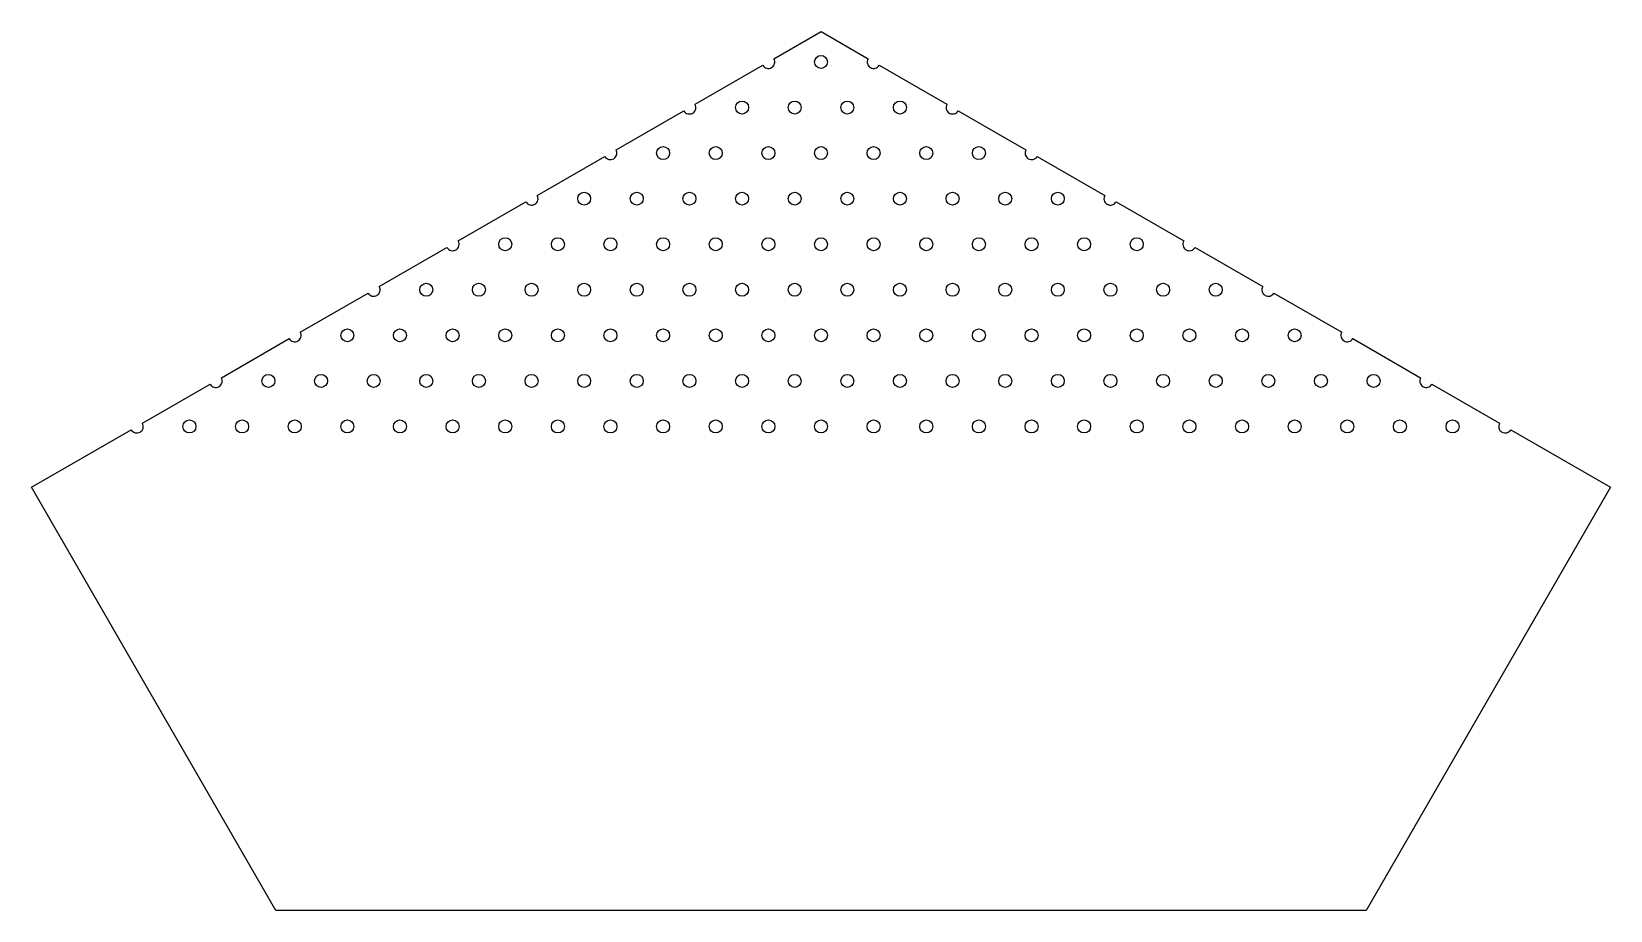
# Model space of a CAD drawing. Extents: x -225 to 225, y -251 to 0.
import ezdxf

# ---------------------------------------------------------------- set-up
doc = ezdxf.new("R2010")
doc.units = 0
doc.layers.add('VISIBLE', color=7, linetype='CONTINUOUS')

msp = doc.modelspace()

# ---------------------------------------------------------------- linework, layer by layer
at = {"layer": 'VISIBLE'}
for p, q in [((-13.4, -7.74), (0, 0)), ((0, 0), (13.4, -7.74)), ((-35.9, -20.73), (-16.6, -9.59)), ((16.6, -9.59), (35.9, -20.73)), ((-58.4, -33.72), (-39.1, -22.58)), ((39.1, -22.58), (58.4, -33.72)), ((-80.9, -46.71), (-61.6, -35.57)), ((61.6, -35.57), (80.9, -46.71)), ((-103.4, -59.7), (-84.1, -48.56)), ((84.1, -48.56), (103.4, -59.7)), ((-125.9, -72.69), (-106.6, -61.55)), ((106.6, -61.55), (125.9, -72.69)), ((-148.4, -85.68), (-129.1, -74.54)), ((129.1, -74.54), (148.4, -85.68)), ((-170.9, -98.67), (-151.6, -87.53)), ((151.6, -87.53), (170.9, -98.67)), ((-193.4, -111.66), (-174.1, -100.52)), ((174.1, -100.52), (193.4, -111.66)), ((-225, -129.9), (-196.6, -113.51)), ((196.6, -113.51), (225, -129.9)), ((-155.35, -250.54), (-225, -129.9)), ((225, -129.9), (155.35, -250.54)), ((155.35, -250.54), (-155.35, -250.54))]:
    msp.add_line(p, q, dxfattribs=at)
for centre in [(0, -8.66), (-22.5, -21.65), (-7.5, -21.65), (7.5, -21.65), (22.5, -21.65), (-45, -34.64), (-30, -34.64), (-15, -34.64), (0, -34.64), (15, -34.64), (30, -34.64), (45, -34.64), (-67.5, -47.63), (-52.5, -47.63), (-37.5, -47.63), (-22.5, -47.63), (-7.5, -47.63), (7.5, -47.63), (22.5, -47.63), (37.5, -47.63), (52.5, -47.63), (67.5, -47.63), (-90, -60.62), (-75, -60.62), (-60, -60.62), (-45, -60.62), (-30, -60.62), (-15, -60.62), (0, -60.62), (15, -60.62), (30, -60.62), (45, -60.62), (60, -60.62), (75, -60.62), (90, -60.62), (-112.5, -73.61), (-97.5, -73.61), (-82.5, -73.61), (-67.5, -73.61), (-52.5, -73.61), (-37.5, -73.61), (-22.5, -73.61), (-7.5, -73.61), (7.5, -73.61), (22.5, -73.61), (37.5, -73.61), (52.5, -73.61), (67.5, -73.61), (82.5, -73.61), (97.5, -73.61), (112.5, -73.61), (-135, -86.6), (-120, -86.6), (-105, -86.6), (-90, -86.6), (-75, -86.6), (-60, -86.6), (-45, -86.6), (-30, -86.6), (-15, -86.6), (0, -86.6), (15, -86.6), (30, -86.6), (45, -86.6), (60, -86.6), (75, -86.6), (90, -86.6), (105, -86.6), (120, -86.6), (135, -86.6), (-157.5, -99.59), (-142.5, -99.59), (-127.5, -99.59), (-112.5, -99.59), (-97.5, -99.59), (-82.5, -99.59), (-67.5, -99.59), (-52.5, -99.59), (-37.5, -99.59), (-22.5, -99.59), (-7.5, -99.59), (7.5, -99.59), (22.5, -99.59), (37.5, -99.59), (52.5, -99.59), (67.5, -99.59), (82.5, -99.59), (97.5, -99.59), (112.5, -99.59), (127.5, -99.59), (142.5, -99.59), (157.5, -99.59), (-180, -112.58), (-165, -112.58), (-150, -112.58), (-135, -112.58), (-120, -112.58), (-105, -112.58), (-90, -112.58), (-75, -112.58), (-60, -112.58), (-45, -112.58), (-30, -112.58), (-15, -112.58), (0, -112.58), (15, -112.58), (30, -112.58), (45, -112.58), (60, -112.58), (75, -112.58), (90, -112.58), (105, -112.58), (120, -112.58), (135, -112.58), (150, -112.58), (165, -112.58), (180, -112.58)]:
    msp.add_circle(centre, 1.85, dxfattribs=at)
for centre, start, end in [((-15, -8.66), 210, 30), ((15, -8.66), 150, 330), ((-37.5, -21.65), 210, 30), ((37.5, -21.65), 150, 330), ((-60, -34.64), 210, 30), ((60, -34.64), 150, 330), ((-82.5, -47.63), 210, 30), ((82.5, -47.63), 150, 330), ((-105, -60.62), 210, 30), ((105, -60.62), 150, 330), ((-127.5, -73.61), 210, 30), ((127.5, -73.61), 150, 330), ((-150, -86.6), 210, 30), ((150, -86.6), 150, 330), ((-172.5, -99.59), 210, 30), ((172.5, -99.59), 150, 330), ((-195, -112.58), 210, 30), ((195, -112.58), 150, 330)]:
    msp.add_arc(centre, 1.85, start, end, dxfattribs=at)

doc.saveas('drawing.dxf')
